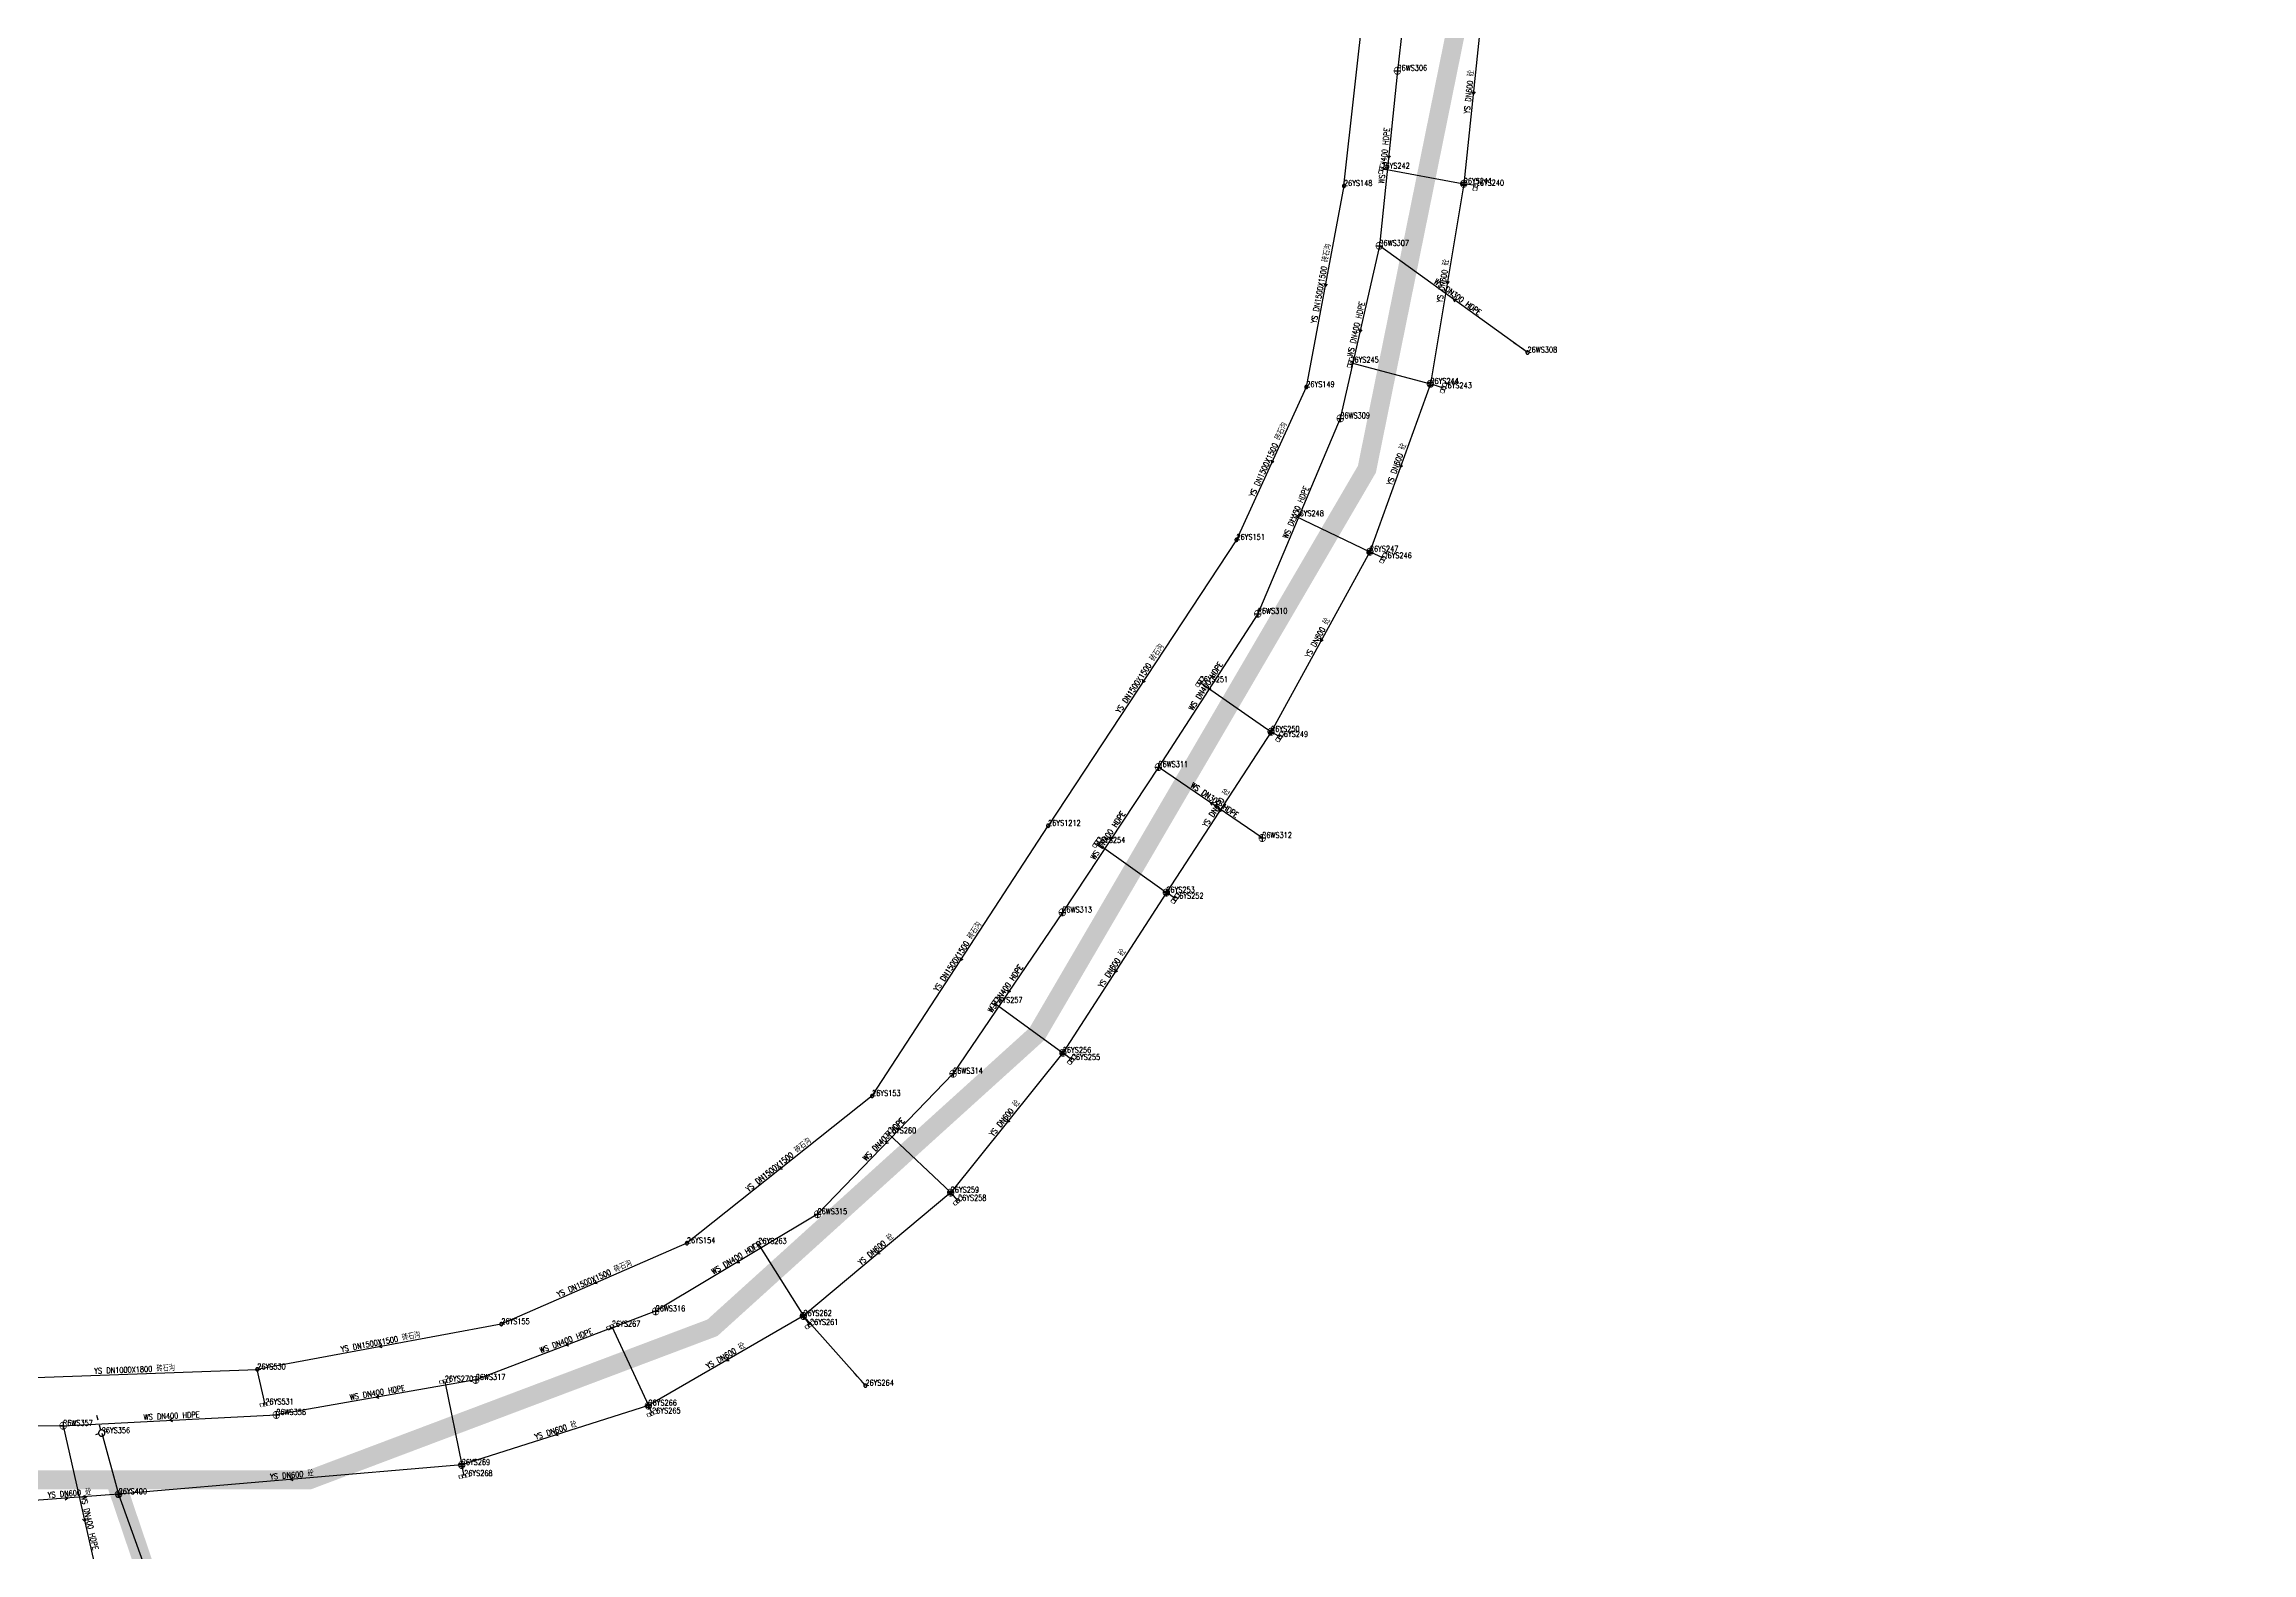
# Model space of a CAD drawing. Extents: x 78813 to 99477, y 2421021 to 2448125.
# Drawn here: x 87443.9 to 87793.1, y 2423762.2 to 2424000.8 of the extents above; entities that cross this region are included whole.
import ezdxf
from ezdxf.enums import TextEntityAlignment as Align

# ---------------------------------------------------------------- set-up
doc = ezdxf.new("R2010")
doc.units = 0
doc.set_wipeout_variables(frame=1)
doc.layers.get('0').update_dxf_attribs({"linetype": 'CONTINUOUS'})
for name, color, linetype in [('DX_WS', 16, 'CONTINUOUS'), ('DX_YS', 42, 'CONTINUOUS'), ('道路', 5, 'CONTINUOUS')]:
    doc.layers.add(name, color=color, linetype=linetype)
doc.layers.add('WSLINE', color=7, linetype='CONTINUOUS', true_color=0x7f0000)
doc.layers.add('YSLINE', color=7, linetype='CONTINUOUS', true_color=0xcc9900)
doc.styles.add('CcNameZT', font='txt.SHX', dxfattribs={"width": 0.8, "bigfont": 'HZTXT.SHX'})
doc.styles.add('PointNameZT', font='txt.SHX', dxfattribs={"width": 0.8, "bigfont": 'HZTXT.SHX'})

# ---------------------------------------------------------------- blocks, each defined once
blk = doc.blocks.new('PS污水井')
blk.add_lwpolyline([(1, 0), (1, 0.07), (0.99, 0.14), (0.98, 0.21), (0.96, 0.28), (0.94, 0.34), (0.91, 0.41), (0.88, 0.47), (0.85, 0.53), (0.81, 0.59), (0.77, 0.64), (0.72, 0.69), (0.67, 0.74), (0.62, 0.79), (0.56, 0.83), (0.5, 0.87), (0.44, 0.9), (0.37, 0.93), (0.31, 0.95), (0.24, 0.97), (0.17, 0.98), (0.1, 0.99), (0.03, 1), (-0.03, 1), (-0.1, 0.99), (-0.17, 0.98), (-0.24, 0.97), (-0.31, 0.95), (-0.37, 0.93), (-0.44, 0.9), (-0.5, 0.87), (-0.56, 0.83), (-0.62, 0.79), (-0.67, 0.74), (-0.72, 0.69), (-0.77, 0.64), (-0.81, 0.59), (-0.85, 0.53), (-0.88, 0.47), (-0.91, 0.41), (-0.94, 0.34), (-0.96, 0.28), (-0.98, 0.21), (-0.99, 0.14), (-1, 0.07), (-1, 0), (-1, -0.07), (-0.99, -0.14), (-0.98, -0.21), (-0.96, -0.28), (-0.94, -0.34), (-0.91, -0.41), (-0.88, -0.47), (-0.85, -0.53), (-0.81, -0.59), (-0.77, -0.64), (-0.72, -0.69), (-0.67, -0.74), (-0.62, -0.79), (-0.56, -0.83), (-0.5, -0.87), (-0.44, -0.9), (-0.37, -0.93), (-0.31, -0.95), (-0.24, -0.97), (-0.17, -0.98), (-0.1, -0.99), (-0.03, -1), (0.03, -1), (0.1, -0.99), (0.17, -0.98), (0.24, -0.97), (0.31, -0.95), (0.37, -0.93), (0.44, -0.9), (0.5, -0.87), (0.56, -0.83), (0.62, -0.79), (0.67, -0.74), (0.72, -0.69), (0.77, -0.64), (0.81, -0.59), (0.85, -0.53), (0.88, -0.47), (0.91, -0.41), (0.94, -0.34), (0.96, -0.28), (0.98, -0.21), (0.99, -0.14), (1, 0)], close=True)
blk.add_wipeout([(1, 0), (1, 0.07), (0.99, 0.14), (0.98, 0.21), (0.96, 0.28), (0.94, 0.34), (0.91, 0.41), (0.88, 0.47), (0.85, 0.53), (0.81, 0.59), (0.77, 0.64), (0.72, 0.69), (0.67, 0.74), (0.62, 0.79), (0.56, 0.83), (0.5, 0.87), (0.44, 0.9), (0.37, 0.93), (0.31, 0.95), (0.24, 0.97), (0.17, 0.98), (0.1, 0.99), (0.03, 1), (-0.03, 1), (-0.1, 0.99), (-0.17, 0.98), (-0.24, 0.97), (-0.31, 0.95), (-0.37, 0.93), (-0.44, 0.9), (-0.5, 0.87), (-0.56, 0.83), (-0.62, 0.79), (-0.67, 0.74), (-0.72, 0.69), (-0.77, 0.64), (-0.81, 0.59), (-0.85, 0.53), (-0.88, 0.47), (-0.91, 0.41), (-0.94, 0.34), (-0.96, 0.28), (-0.98, 0.21), (-0.99, 0.14), (-1, 0.07), (-1, 0), (-1, -0.07), (-0.99, -0.14), (-0.98, -0.21), (-0.96, -0.28), (-0.94, -0.34), (-0.91, -0.41), (-0.88, -0.47), (-0.85, -0.53), (-0.81, -0.59), (-0.77, -0.64), (-0.72, -0.69), (-0.67, -0.74), (-0.62, -0.79), (-0.56, -0.83), (-0.5, -0.87), (-0.44, -0.9), (-0.37, -0.93), (-0.31, -0.95), (-0.24, -0.97), (-0.17, -0.98), (-0.1, -0.99), (-0.03, -1), (0.03, -1), (0.1, -0.99), (0.17, -0.98), (0.24, -0.97), (0.31, -0.95), (0.37, -0.93), (0.44, -0.9), (0.5, -0.87), (0.56, -0.83), (0.62, -0.79), (0.67, -0.74), (0.72, -0.69), (0.77, -0.64), (0.81, -0.59), (0.85, -0.53), (0.88, -0.47), (0.91, -0.41), (0.94, -0.34), (0.96, -0.28), (0.98, -0.21), (0.99, -0.14)])
for p, q in [((-1, 0), (0, 0)), ((0, 1), (0, 0)), ((0, 0), (0, -1)), ((0, 0), (1, 0))]:
    blk.add_line(p, q)
blk = doc.blocks.new('GC546')
at = {"color": 0}
for p in [(0.866, 0.5), (0.866, -0.5)]:
    blk.add_line(p, (0, 0), dxfattribs=at)
blk = doc.blocks.new('PS非普查')
blk.add_lwpolyline([(3.7, 0), (5.3, 0)])
blk.add_wipeout([(0.5, 0), (0.5, 0.03), (0.5, 0.07), (0.49, 0.1), (0.48, 0.14), (0.47, 0.17), (0.46, 0.2), (0.44, 0.23), (0.42, 0.26), (0.4, 0.29), (0.38, 0.32), (0.36, 0.35), (0.33, 0.37), (0.31, 0.39), (0.28, 0.41), (0.25, 0.43), (0.22, 0.45), (0.19, 0.46), (0.15, 0.48), (0.12, 0.49), (0.09, 0.49), (0.05, 0.5), (0.02, 0.5), (-0.02, 0.5), (-0.05, 0.5), (-0.09, 0.49), (-0.12, 0.49), (-0.15, 0.48), (-0.19, 0.46), (-0.22, 0.45), (-0.25, 0.43), (-0.28, 0.41), (-0.31, 0.39), (-0.33, 0.37), (-0.36, 0.35), (-0.38, 0.32), (-0.4, 0.29), (-0.42, 0.26), (-0.44, 0.23), (-0.46, 0.2), (-0.47, 0.17), (-0.48, 0.14), (-0.49, 0.1), (-0.5, 0.07), (-0.5, 0.03), (-0.5, 0), (-0.5, -0.03), (-0.5, -0.07), (-0.49, -0.1), (-0.48, -0.14), (-0.47, -0.17), (-0.46, -0.2), (-0.44, -0.23), (-0.42, -0.26), (-0.4, -0.29), (-0.38, -0.32), (-0.36, -0.35), (-0.33, -0.37), (-0.31, -0.39), (-0.28, -0.41), (-0.25, -0.43), (-0.22, -0.45), (-0.19, -0.46), (-0.15, -0.48), (-0.12, -0.49), (-0.09, -0.49), (-0.05, -0.5), (-0.02, -0.5), (0.02, -0.5), (0.05, -0.5), (0.09, -0.49), (0.12, -0.49), (0.15, -0.48), (0.19, -0.46), (0.22, -0.45), (0.25, -0.43), (0.28, -0.41), (0.31, -0.39), (0.33, -0.37), (0.36, -0.35), (0.38, -0.32), (0.4, -0.29), (0.42, -0.26), (0.44, -0.23), (0.46, -0.2), (0.47, -0.17), (0.48, -0.14), (0.49, -0.1), (0.5, -0.07)])
blk.add_line((0.5, 0), (2.1, 0))
blk.add_lwpolyline([(0.5, 0), (0.5, 0.03), (0.5, 0.07), (0.49, 0.1), (0.48, 0.14), (0.47, 0.17), (0.46, 0.2), (0.44, 0.23), (0.42, 0.26), (0.4, 0.29), (0.38, 0.32), (0.36, 0.35), (0.33, 0.37), (0.31, 0.39), (0.28, 0.41), (0.25, 0.43), (0.22, 0.45), (0.19, 0.46), (0.15, 0.48), (0.12, 0.49), (0.09, 0.49), (0.05, 0.5), (0.02, 0.5), (-0.02, 0.5), (-0.05, 0.5), (-0.09, 0.49), (-0.12, 0.49), (-0.15, 0.48), (-0.19, 0.46), (-0.22, 0.45), (-0.25, 0.43), (-0.28, 0.41), (-0.31, 0.39), (-0.33, 0.37), (-0.36, 0.35), (-0.38, 0.32), (-0.4, 0.29), (-0.42, 0.26), (-0.44, 0.23), (-0.46, 0.2), (-0.47, 0.17), (-0.48, 0.14), (-0.49, 0.1), (-0.5, 0.07), (-0.5, 0.03), (-0.5, 0), (-0.5, -0.03), (-0.5, -0.07), (-0.49, -0.1), (-0.48, -0.14), (-0.47, -0.17), (-0.46, -0.2), (-0.44, -0.23), (-0.42, -0.26), (-0.4, -0.29), (-0.38, -0.32), (-0.36, -0.35), (-0.33, -0.37), (-0.31, -0.39), (-0.28, -0.41), (-0.25, -0.43), (-0.22, -0.45), (-0.19, -0.46), (-0.15, -0.48), (-0.12, -0.49), (-0.09, -0.49), (-0.05, -0.5), (-0.02, -0.5), (0.02, -0.5), (0.05, -0.5), (0.09, -0.49), (0.12, -0.49), (0.15, -0.48), (0.19, -0.46), (0.22, -0.45), (0.25, -0.43), (0.28, -0.41), (0.31, -0.39), (0.33, -0.37), (0.36, -0.35), (0.38, -0.32), (0.4, -0.29), (0.42, -0.26), (0.44, -0.23), (0.46, -0.2), (0.47, -0.17), (0.48, -0.14), (0.49, -0.1), (0.5, -0.07), (0.5, 0)], close=True)
blk = doc.blocks.new('PS雨水井')
blk.add_lwpolyline([(1, 0), (1, 0.07), (0.99, 0.14), (0.98, 0.21), (0.96, 0.28), (0.94, 0.34), (0.91, 0.41), (0.88, 0.47), (0.85, 0.53), (0.81, 0.59), (0.77, 0.64), (0.72, 0.69), (0.67, 0.74), (0.62, 0.79), (0.56, 0.83), (0.5, 0.87), (0.44, 0.9), (0.37, 0.93), (0.31, 0.95), (0.24, 0.97), (0.17, 0.98), (0.1, 0.99), (0.03, 1), (-0.03, 1), (-0.1, 0.99), (-0.17, 0.98), (-0.24, 0.97), (-0.31, 0.95), (-0.37, 0.93), (-0.44, 0.9), (-0.5, 0.87), (-0.56, 0.83), (-0.62, 0.79), (-0.67, 0.74), (-0.72, 0.69), (-0.77, 0.64), (-0.81, 0.59), (-0.85, 0.53), (-0.88, 0.47), (-0.91, 0.41), (-0.94, 0.34), (-0.96, 0.28), (-0.98, 0.21), (-0.99, 0.14), (-1, 0.07), (-1, 0), (-1, -0.07), (-0.99, -0.14), (-0.98, -0.21), (-0.96, -0.28), (-0.94, -0.34), (-0.91, -0.41), (-0.88, -0.47), (-0.85, -0.53), (-0.81, -0.59), (-0.77, -0.64), (-0.72, -0.69), (-0.67, -0.74), (-0.62, -0.79), (-0.56, -0.83), (-0.5, -0.87), (-0.44, -0.9), (-0.37, -0.93), (-0.31, -0.95), (-0.24, -0.97), (-0.17, -0.98), (-0.1, -0.99), (-0.03, -1), (0.03, -1), (0.1, -0.99), (0.17, -0.98), (0.24, -0.97), (0.31, -0.95), (0.37, -0.93), (0.44, -0.9), (0.5, -0.87), (0.56, -0.83), (0.62, -0.79), (0.67, -0.74), (0.72, -0.69), (0.77, -0.64), (0.81, -0.59), (0.85, -0.53), (0.88, -0.47), (0.91, -0.41), (0.94, -0.34), (0.96, -0.28), (0.98, -0.21), (0.99, -0.14), (1, 0)], close=True)
blk.add_wipeout([(1, 0), (1, 0.07), (0.99, 0.14), (0.98, 0.21), (0.96, 0.28), (0.94, 0.34), (0.91, 0.41), (0.88, 0.47), (0.85, 0.53), (0.81, 0.59), (0.77, 0.64), (0.72, 0.69), (0.67, 0.74), (0.62, 0.79), (0.56, 0.83), (0.5, 0.87), (0.44, 0.9), (0.37, 0.93), (0.31, 0.95), (0.24, 0.97), (0.17, 0.98), (0.1, 0.99), (0.03, 1), (-0.03, 1), (-0.1, 0.99), (-0.17, 0.98), (-0.24, 0.97), (-0.31, 0.95), (-0.37, 0.93), (-0.44, 0.9), (-0.5, 0.87), (-0.56, 0.83), (-0.62, 0.79), (-0.67, 0.74), (-0.72, 0.69), (-0.77, 0.64), (-0.81, 0.59), (-0.85, 0.53), (-0.88, 0.47), (-0.91, 0.41), (-0.94, 0.34), (-0.96, 0.28), (-0.98, 0.21), (-0.99, 0.14), (-1, 0.07), (-1, 0), (-1, -0.07), (-0.99, -0.14), (-0.98, -0.21), (-0.96, -0.28), (-0.94, -0.34), (-0.91, -0.41), (-0.88, -0.47), (-0.85, -0.53), (-0.81, -0.59), (-0.77, -0.64), (-0.72, -0.69), (-0.67, -0.74), (-0.62, -0.79), (-0.56, -0.83), (-0.5, -0.87), (-0.44, -0.9), (-0.37, -0.93), (-0.31, -0.95), (-0.24, -0.97), (-0.17, -0.98), (-0.1, -0.99), (-0.03, -1), (0.03, -1), (0.1, -0.99), (0.17, -0.98), (0.24, -0.97), (0.31, -0.95), (0.37, -0.93), (0.44, -0.9), (0.5, -0.87), (0.56, -0.83), (0.62, -0.79), (0.67, -0.74), (0.72, -0.69), (0.77, -0.64), (0.81, -0.59), (0.85, -0.53), (0.88, -0.47), (0.91, -0.41), (0.94, -0.34), (0.96, -0.28), (0.98, -0.21), (0.99, -0.14)])
for p, q in [((-1, 0), (0, 0)), ((-0.88, 0.48), (0, 0.47)), ((0, 1), (0, 0)), ((0, 0.47), (0.88, 0.47)), ((0, 0), (0, -1)), ((0, 0), (1, 0)), ((-0.88, -0.48), (0, -0.48)), ((0, -0.48), (0.88, -0.48))]:
    blk.add_line(p, q)
blk = doc.blocks.new('PS管线点')
blk.add_wipeout([(0.5, 0), (0.5, 0.03), (0.5, 0.07), (0.49, 0.1), (0.48, 0.14), (0.47, 0.17), (0.46, 0.2), (0.44, 0.23), (0.42, 0.26), (0.4, 0.29), (0.38, 0.32), (0.36, 0.35), (0.33, 0.37), (0.31, 0.39), (0.28, 0.41), (0.25, 0.43), (0.22, 0.45), (0.19, 0.46), (0.15, 0.48), (0.12, 0.49), (0.09, 0.49), (0.05, 0.5), (0.02, 0.5), (-0.02, 0.5), (-0.05, 0.5), (-0.09, 0.49), (-0.12, 0.49), (-0.15, 0.48), (-0.19, 0.46), (-0.22, 0.45), (-0.25, 0.43), (-0.28, 0.41), (-0.31, 0.39), (-0.33, 0.37), (-0.36, 0.35), (-0.38, 0.32), (-0.4, 0.29), (-0.42, 0.26), (-0.44, 0.23), (-0.46, 0.2), (-0.47, 0.17), (-0.48, 0.14), (-0.49, 0.1), (-0.5, 0.07), (-0.5, 0.03), (-0.5, 0), (-0.5, -0.03), (-0.5, -0.07), (-0.49, -0.1), (-0.48, -0.14), (-0.47, -0.17), (-0.46, -0.2), (-0.44, -0.23), (-0.42, -0.26), (-0.4, -0.29), (-0.38, -0.32), (-0.36, -0.35), (-0.33, -0.37), (-0.31, -0.39), (-0.28, -0.41), (-0.25, -0.43), (-0.22, -0.45), (-0.19, -0.46), (-0.15, -0.48), (-0.12, -0.49), (-0.09, -0.49), (-0.05, -0.5), (-0.02, -0.5), (0.02, -0.5), (0.05, -0.5), (0.09, -0.49), (0.12, -0.49), (0.15, -0.48), (0.19, -0.46), (0.22, -0.45), (0.25, -0.43), (0.28, -0.41), (0.31, -0.39), (0.33, -0.37), (0.36, -0.35), (0.38, -0.32), (0.4, -0.29), (0.42, -0.26), (0.44, -0.23), (0.46, -0.2), (0.47, -0.17), (0.48, -0.14), (0.49, -0.1), (0.5, -0.07)])
blk.add_lwpolyline([(0.5, 0), (0.5, 0.03), (0.5, 0.07), (0.49, 0.1), (0.48, 0.14), (0.47, 0.17), (0.46, 0.2), (0.44, 0.23), (0.42, 0.26), (0.4, 0.29), (0.38, 0.32), (0.36, 0.35), (0.33, 0.37), (0.31, 0.39), (0.28, 0.41), (0.25, 0.43), (0.22, 0.45), (0.19, 0.46), (0.15, 0.48), (0.12, 0.49), (0.09, 0.49), (0.05, 0.5), (0.02, 0.5), (-0.02, 0.5), (-0.05, 0.5), (-0.09, 0.49), (-0.12, 0.49), (-0.15, 0.48), (-0.19, 0.46), (-0.22, 0.45), (-0.25, 0.43), (-0.28, 0.41), (-0.31, 0.39), (-0.33, 0.37), (-0.36, 0.35), (-0.38, 0.32), (-0.4, 0.29), (-0.42, 0.26), (-0.44, 0.23), (-0.46, 0.2), (-0.47, 0.17), (-0.48, 0.14), (-0.49, 0.1), (-0.5, 0.07), (-0.5, 0.03), (-0.5, 0), (-0.5, -0.03), (-0.5, -0.07), (-0.49, -0.1), (-0.48, -0.14), (-0.47, -0.17), (-0.46, -0.2), (-0.44, -0.23), (-0.42, -0.26), (-0.4, -0.29), (-0.38, -0.32), (-0.36, -0.35), (-0.33, -0.37), (-0.31, -0.39), (-0.28, -0.41), (-0.25, -0.43), (-0.22, -0.45), (-0.19, -0.46), (-0.15, -0.48), (-0.12, -0.49), (-0.09, -0.49), (-0.05, -0.5), (-0.02, -0.5), (0.02, -0.5), (0.05, -0.5), (0.09, -0.49), (0.12, -0.49), (0.15, -0.48), (0.19, -0.46), (0.22, -0.45), (0.25, -0.43), (0.28, -0.41), (0.31, -0.39), (0.33, -0.37), (0.36, -0.35), (0.38, -0.32), (0.4, -0.29), (0.42, -0.26), (0.44, -0.23), (0.46, -0.2), (0.47, -0.17), (0.48, -0.14), (0.49, -0.1), (0.5, -0.07), (0.5, 0)], close=True)
blk = doc.blocks.new('PS雨篦')
blk.add_lwpolyline([(-1.5, 0.5), (0, 0.5), (1.5, 0.5), (1.5, -0.5), (0, -0.5), (-1.5, -0.5)], close=True)
blk.add_wipeout([(-1.5, 0.5), (0, 0.5), (1.5, 0.5), (1.5, -0.5), (0, -0.5), (-1.5, -0.5)])
for p, q in [((-0.51, -0.5), (-0.51, 0.5)), ((0.49, -0.5), (0.49, 0.5))]:
    blk.add_line(p, q)
blk = doc.blocks.new('PS预留口')
blk.add_lwpolyline([(4.2, 0), (5.8, 0)])
blk.add_wipeout([(1, 0), (1, 0.07), (0.99, 0.14), (0.98, 0.21), (0.96, 0.28), (0.94, 0.34), (0.91, 0.41), (0.88, 0.47), (0.85, 0.53), (0.81, 0.59), (0.77, 0.64), (0.72, 0.69), (0.67, 0.74), (0.62, 0.79), (0.56, 0.83), (0.5, 0.87), (0.44, 0.9), (0.37, 0.93), (0.31, 0.95), (0.24, 0.97), (0.17, 0.98), (0.1, 0.99), (0.03, 1), (-0.03, 1), (-0.1, 0.99), (-0.17, 0.98), (-0.24, 0.97), (-0.31, 0.95), (-0.37, 0.93), (-0.44, 0.9), (-0.5, 0.87), (-0.56, 0.83), (-0.62, 0.79), (-0.67, 0.74), (-0.72, 0.69), (-0.77, 0.64), (-0.81, 0.59), (-0.85, 0.53), (-0.88, 0.47), (-0.91, 0.41), (-0.94, 0.34), (-0.96, 0.28), (-0.98, 0.21), (-0.99, 0.14), (-1, 0.07), (-1, 0), (-1, -0.07), (-0.99, -0.14), (-0.98, -0.21), (-0.96, -0.28), (-0.94, -0.34), (-0.91, -0.41), (-0.88, -0.47), (-0.85, -0.53), (-0.81, -0.59), (-0.77, -0.64), (-0.72, -0.69), (-0.67, -0.74), (-0.62, -0.79), (-0.56, -0.83), (-0.5, -0.87), (-0.44, -0.9), (-0.37, -0.93), (-0.31, -0.95), (-0.24, -0.97), (-0.17, -0.98), (-0.1, -0.99), (-0.03, -1), (0.03, -1), (0.1, -0.99), (0.17, -0.98), (0.24, -0.97), (0.31, -0.95), (0.37, -0.93), (0.44, -0.9), (0.5, -0.87), (0.56, -0.83), (0.62, -0.79), (0.67, -0.74), (0.72, -0.69), (0.77, -0.64), (0.81, -0.59), (0.85, -0.53), (0.88, -0.47), (0.91, -0.41), (0.94, -0.34), (0.96, -0.28), (0.98, -0.21), (0.99, -0.14)])
blk.add_line((1, 0), (2.6, 0))
blk.add_lwpolyline([(1, 0), (1, 0.07), (0.99, 0.14), (0.98, 0.21), (0.96, 0.28), (0.94, 0.34), (0.91, 0.41), (0.88, 0.47), (0.85, 0.53), (0.81, 0.59), (0.77, 0.64), (0.72, 0.69), (0.67, 0.74), (0.62, 0.79), (0.56, 0.83), (0.5, 0.87), (0.44, 0.9), (0.37, 0.93), (0.31, 0.95), (0.24, 0.97), (0.17, 0.98), (0.1, 0.99), (0.03, 1), (-0.03, 1), (-0.1, 0.99), (-0.17, 0.98), (-0.24, 0.97), (-0.31, 0.95), (-0.37, 0.93), (-0.44, 0.9), (-0.5, 0.87), (-0.56, 0.83), (-0.62, 0.79), (-0.67, 0.74), (-0.72, 0.69), (-0.77, 0.64), (-0.81, 0.59), (-0.85, 0.53), (-0.88, 0.47), (-0.91, 0.41), (-0.94, 0.34), (-0.96, 0.28), (-0.98, 0.21), (-0.99, 0.14), (-1, 0.07), (-1, 0), (-1, -0.07), (-0.99, -0.14), (-0.98, -0.21), (-0.96, -0.28), (-0.94, -0.34), (-0.91, -0.41), (-0.88, -0.47), (-0.85, -0.53), (-0.81, -0.59), (-0.77, -0.64), (-0.72, -0.69), (-0.67, -0.74), (-0.62, -0.79), (-0.56, -0.83), (-0.5, -0.87), (-0.44, -0.9), (-0.37, -0.93), (-0.31, -0.95), (-0.24, -0.97), (-0.17, -0.98), (-0.1, -0.99), (-0.03, -1), (0.03, -1), (0.1, -0.99), (0.17, -0.98), (0.24, -0.97), (0.31, -0.95), (0.37, -0.93), (0.44, -0.9), (0.5, -0.87), (0.56, -0.83), (0.62, -0.79), (0.67, -0.74), (0.72, -0.69), (0.77, -0.64), (0.81, -0.59), (0.85, -0.53), (0.88, -0.47), (0.91, -0.41), (0.94, -0.34), (0.96, -0.28), (0.98, -0.21), (0.99, -0.14), (1, 0)], close=True)
for points in [[(0, 1), (0, 2)], [(0, -2), (0, -1)]]:
    blk.add_lwpolyline(points)
blk = doc.blocks.new('测量点')
h = blk.add_hatch(color=256)
edge = h.paths.add_edge_path()
edge.add_arc((0, 0), 0.5, 0, 360)
blk.add_circle((0, 0), 0.5)

msp = doc.modelspace()

# ---------------------------------------------------------------- block references
at = {"layer": 'DX_WS', "yscale": 0.5, "zscale": 0.5}
for p, xscale, rotation in [((87656.52, 2423982.76, 5.05), 0.4999999997869364, 84.10042271034132), ((87666.8, 2423960.48, 5.18), 0.5000000000751803, 324.2263371770653), ((87652, 2423955.27, 4.98), 0.5000000001668291, 77.2474807233095), ((87642.39, 2423926.18, 4.94), 0.4999999998117148, 67.10710547894355), ((87628.01, 2423898.61, 4.89), 0.4999999999713241, 57.06517752954228), ((87628.37, 2423880.87, 4.88), 0.4999999998884081, 325.6400613347129), ((87612.56, 2423874.99, 4.89), 0.5000000001244188, 56.52727318040093), ((87596.32, 2423850.74, 4.81), 0.4999999998155222, 55.90336302087241), ((87576.97, 2423826.87, 4.67), 0.500000000152939, 46.03743067807772), ((87553.44, 2423808.07, 4.46), 0.5000000000814957, 30.95717468457328), ((87526.41, 2423794.97, 4.24), 0.500000000060522, 20.86149122647392), ((87496.43, 2423786.78, 3.85), 0.5000000000113892, 9.957061120827591), ((87463.81, 2423783.15, 3.72), 0.5000000000091568, 2.910378163175713), ((87450.37, 2423767.17, 3.56), 0.4999999997958543, 102.7375477209143)]:
    msp.add_blockref('GC546', p, dxfattribs=dict(at, xscale=xscale, rotation=rotation))
at = {"layer": 'DX_YS', "yscale": 0.5, "zscale": 0.5}
for p, xscale, rotation in [((87669.93, 2423992.85, 6.02), 0.500000000182158, 83.97482652737105), ((87646.51, 2423962.48, 6.18), 0.5000000002061904, 79.39111179019754), ((87665.8, 2423962.91, 5.86), 0.499999999874696, 80.53327401303666), ((87638.01, 2423934.5, 6.09), 0.5000000001566035, 65.46321005009352), ((87658.38, 2423933.82, 5.73), 0.5000000002202889, 70.17789084429106), ((87645.79, 2423906.3, 5.56), 0.5000000001656264, 61.27791454596177), ((87617.61, 2423899.8, 5.84), 0.5000000000795966, 56.63124182925819), ((87629.69, 2423879.34, 5.38), 0.5000000000437229, 56.91450019982398), ((87588.79, 2423855.82, 5.36), 0.5000000000844094, 56.92433085669148), ((87613.23, 2423853.95, 5.24), 0.4999999999875259, 57.14288183835647), ((87596.17, 2423830.23, 5.06), 0.4999999999388851, 51.25401327544544), ((87560.23, 2423822.81, 5.12), 0.5000000000371966, 38.47973722395241), ((87575.66, 2423809.41, 4.83), 0.4999999999958482, 39.96418979169484), ((87530.91, 2423804.77, 4.88), 0.5000000000597888, 23.55937413746761), ((87496.95, 2423794.79, 4.68), 0.499999999991343, 10.52039478077684), ((87551.76, 2423792.57, 4.7), 0.5000000000285469, 30.04664137407359), ((87524.74, 2423780.78, 4.62), 0.500000000002698, 17.64684098533392), ((87482.85, 2423773.78, 4.45), 0.5000000000029023, 4.859495582426531), ((87447.68, 2423770.87, 4.33), 0.4999999999922112, 184.3300047520325)]:
    msp.add_blockref('GC546', p, dxfattribs=dict(at, xscale=xscale, rotation=rotation))

# ---------------------------------------------------------------- texts
at = {"layer": 'DX_WS', "style": 'PointNameZT', "width": 0.8}
for s, p in [('26WS306', (87657.95, 2423996.61, 5.09)), ('26WS307', (87655.09, 2423968.92, 5.01)), ('26WS308', (87678.52, 2423952.04, 5.24)), ('26WS309', (87648.92, 2423941.63, 4.95)), ('26WS310', (87635.87, 2423910.73, 4.93)), ('26WS311', (87620.16, 2423886.48, 4.85)), ('26WS312', (87636.57, 2423875.26, 4.95)), ('26WS313', (87604.96, 2423863.49, 4.92)), ('26WS314', (87587.69, 2423837.98, 4.71)), ('26WS315', (87566.25, 2423815.75, 4.64)), ('26WS316', (87540.64, 2423800.39, 4.29)), ('26WS317', (87512.19, 2423789.55, 4.17)), ('26WS357', (87446.95, 2423782.3, 3.9)), ('26WS356', (87480.66, 2423784.01, 3.54))]:
    msp.add_text(s, height=0.9, dxfattribs=at).set_placement(p)
at = {"layer": 'DX_WS', "style": 'CcNameZT', "width": 0.8}
for s, rotation, p in [(' WS DN400 HDPE', 84.1004, (87656.27, 2423982.79, 5.09)), (' WS DN300 HDPE', 324.2263, (87666.95, 2423960.68, 5.24)), (' WS DN400 HDPE', 77.2475, (87651.76, 2423955.33, 5.01)), (' WS DN400 HDPE', 67.1071, (87642.16, 2423926.28, 4.95)), (' WS DN400 HDPE', 57.0652, (87627.81, 2423898.74, 4.93)), (' WS DN300 HDPE', 325.6401, (87628.51, 2423881.08, 4.95)), (' WS DN400 HDPE', 56.5273, (87612.35, 2423875.12, 4.85)), (' WS DN400 HDPE', 55.9034, (87596.12, 2423850.88, 4.92)), (' WS DN400 HDPE', 46.0374, (87576.79, 2423827.04, 4.71)), (' WS DN400 HDPE', 30.9572, (87553.32, 2423808.28, 4.64)), (' WS DN400 HDPE', 20.8615, (87526.33, 2423795.2, 4.29)), (' WS DN400 HDPE', 9.9571, (87496.38, 2423787.03, 4.17)), (' WS DN400 HDPE', 2.9104, (87463.79, 2423783.4, 3.54)), (' WS DN400 HDPE', 282.7375, (87450.61, 2423767.22, 3.67))]:
    msp.add_text(s, height=0.9, rotation=rotation, dxfattribs=at).set_placement(p, align=Align.CENTER)
at = {"layer": 'DX_YS', "style": 'CcNameZT', "width": 0.8}
for s, rotation, p in [(' YS DN600 砼', 83.9748, (87669.68, 2423992.87, 6.12)), (' YS DN1500X1500 砖石沟', 79.3911, (87646.26, 2423962.53, 6.27)), (' YS DN600 砼', 80.5333, (87665.55, 2423962.95, 5.92)), (' YS DN1500X1500 砖石沟', 65.4632, (87637.79, 2423934.6, 6.09)), (' YS DN600 砼', 70.1779, (87658.14, 2423933.9, 5.81)), (' YS DN600 砼', 61.2779, (87645.57, 2423906.42, 5.67)), (' YS DN1500X1500 砖石沟', 56.6312, (87617.4, 2423899.94, 6.09)), (' YS DN600 砼', 56.9145, (87629.49, 2423879.47, 5.45)), (' YS DN1500X1500 砖石沟', 56.9243, (87588.59, 2423855.96, 5.59)), (' YS DN600 砼', 57.1429, (87613.02, 2423854.09, 5.32)), (' YS DN600 砼', 51.254, (87595.98, 2423830.38, 5.15)), (' YS DN1500X1500 砖石沟', 38.4797, (87560.08, 2423823, 5.12)), (' YS DN600 砼', 39.9642, (87575.5, 2423809.61, 4.97)), (' YS DN1500X1500 砖石沟', 23.5594, (87530.82, 2423805, 5.12)), (' YS DN1500X1500 砖石沟', 10.5204, (87496.9, 2423795.04, 4.64)), (' YS DN600 砼', 30.0466, (87551.64, 2423792.79, 4.75)), (' YS DN1000X1800 砖石沟', 2.1161, (87457.93, 2423790.73, 4.72)), (' YS DN600 砼', 17.6468, (87524.67, 2423781.02, 4.65)), (' YS DN600 砼', 4.8595, (87482.83, 2423774.03, 4.6)), (' YS DN600 砼', 4.33, (87447.66, 2423771.11, 4.36))]:
    msp.add_text(s, height=0.9, rotation=rotation, dxfattribs=at).set_placement(p, align=Align.CENTER)
at = {"layer": 'DX_YS', "style": 'PointNameZT', "width": 0.8}
for s, p in [('26YS242', (87655.41, 2423981.12, 6.63)), ('26YS148', (87649.49, 2423978.39, 6.27)), ('26YS241', (87668.44, 2423978.73, 5.92)), ('26YS240', (87670.31, 2423978.44, 6.75)), ('26YS245', (87650.5, 2423950.45, 6.77)), ('26YS149', (87643.53, 2423946.58, 6.09)), ('26YS244', (87663.16, 2423947.09, 5.81)), ('26YS243', (87665.22, 2423946.39, 6.37)), ('26YS248', (87641.82, 2423926.15, 6.58)), ('26YS151', (87632.5, 2423922.42, 6.09)), ('26YS247', (87653.59, 2423920.54, 5.67)), ('26YS246', (87655.73, 2423919.5, 6.55)), ('26YS251', (87626.68, 2423899.92, 6.23)), ('26YS250', (87637.98, 2423892.06, 5.45)), ('26YS249', (87639.33, 2423891.24, 6.38)), ('26YS1212', (87602.71, 2423877.19, 5.59)), ('26YS254', (87610.41, 2423874.49, 6.26)), ('26YS253', (87621.41, 2423866.62, 5.32)), ('26YS252', (87622.79, 2423865.66, 5.87)), ('26YS257', (87594.17, 2423849.19, 5.95)), ('26YS256', (87605.04, 2423841.28, 5.15)), ('26YS255', (87606.45, 2423840.16, 5.97)), ('26YS153', (87574.88, 2423834.45, 5.12)), ('26YS260', (87577.35, 2423828.55, 5.68)), ('26YS259', (87587.3, 2423819.17, 4.97)), ('26YS258', (87588.46, 2423817.89, 5.82)), ('26YS154', (87545.59, 2423811.17, 5.12)), ('26YS263', (87556.88, 2423811.07, 5.28)), ('26YS262', (87564.01, 2423799.66, 4.75)), ('26YS155', (87516.24, 2423798.37, 4.64)), ('26YS267', (87533.73, 2423797.97, 5.5)), ('26YS261', (87565.05, 2423798.25, 5.46)), ('26YS530', (87477.65, 2423791.21, 5.89)), ('26YS270', (87507.3, 2423789.3, 5.38)), ('26YS264', (87573.82, 2423788.64, 5.07)), ('26YS531', (87478.92, 2423785.67, 5.83)), ('26YS266', (87539.51, 2423785.48, 4.65)), ('26YS265', (87540.09, 2423784.24, 5.54)), ('26YS356', (87453.05, 2423781.13, 4.3)), ('26YS269', (87509.98, 2423776.09, 4.6)), ('26YS268', (87510.37, 2423774.35, 5.52)), ('26YS400', (87455.72, 2423771.47, 4.3))]:
    msp.add_text(s, height=0.9, dxfattribs=at).set_placement(p)

# ---------------------------------------------------------------- next in the draw order: block references
at = {"layer": 'DX_WS', "xscale": 0.5, "yscale": 0.5, "zscale": 0.5}
for p in [(87657.95, 2423996.61, 5.09), (87655.09, 2423968.92, 5.01), (87648.92, 2423941.63, 4.95), (87635.87, 2423910.73, 4.93), (87620.16, 2423886.48, 4.85), (87636.57, 2423875.26, 4.95), (87604.96, 2423863.49, 4.92), (87587.69, 2423837.98, 4.71), (87566.25, 2423815.75, 4.64), (87540.64, 2423800.39, 4.29), (87512.19, 2423789.55, 4.17), (87446.95, 2423782.3, 3.9), (87480.66, 2423784.01, 3.54)]:
    msp.add_blockref('PS污水井', p, dxfattribs=at)
at = {"layer": 'DX_WS', "xscale": 0.5000000000751803, "yscale": 0.5, "zscale": 0.5, "rotation": 144.2263371770653}
msp.add_blockref('PS非普查', (87678.52, 2423952.04, 5.24), dxfattribs=at)
at = {"layer": 'DX_YS'}
for name, p, xscale, yscale, zscale, rotation in [('PS雨篦', (87655.41, 2423981.12, 6.63), 0.4999999998847547, 0.5, 0.5, 259.6169599774947), ('PS雨篦', (87650.5, 2423950.45, 6.77), 0.499999999854308, 0.5, 0.5, 255.1299978921394), ('PS雨篦', (87641.82, 2423926.15, 6.58), 0.5000000000555355, 0.5, 0.5, 244.5478064673201), ('PS雨篦', (87626.68, 2423899.92, 6.23), 0.4999999999513705, 0.5, 0.5, 235.1743227944712), ('PS雨篦', (87610.41, 2423874.49, 6.26), 0.4999999998164787, 0.5, 0.5, 234.4012497978703), ('PS雨篦', (87594.17, 2423849.19, 5.95), 0.5000000000035373, 0.5, 0.5, 233.9591584468234), ('PS雨篦', (87577.35, 2423828.55, 5.68), 0.5000000000448104, 0.5, 0.5, 226.6983630362115), ('PS雨篦', (87556.88, 2423811.07, 5.28), 0.4999999998770217, 0.5, 0.5, 212.0193699802964), ('PS雨篦', (87533.73, 2423797.97, 5.5), 0.4999999998986821, 0.5, 0.5, 204.8257371961579), ('PS雨篦', (87507.3, 2423789.3, 5.38), 0.49999999996358, 0.5, 0.5, 191.4616228899802), ('PS非普查', (87573.82, 2423788.64, 5.07), 0.4999999999639583, 0.5, 0.5, 131.6816225021005), ('PS预留口', (87453.05, 2423781.13, 4.3), 0.5000000000031511, 0.5, 0.5, 105.420640497001), ('PS雨篦', (87510.37, 2423774.35, 5.52), 0.500000000000051, 0.500000000000051, 0.500000000000051, 12.67881458619078)]:
    msp.add_blockref(name, p, dxfattribs=dict(at, xscale=xscale, yscale=yscale, zscale=zscale, rotation=rotation))
at = {"layer": 'DX_YS', "xscale": 0.5, "yscale": 0.5, "zscale": 0.5}
for name, p in [('PS管线点', (87649.49, 2423978.39, 6.27)), ('PS雨水井', (87668.44, 2423978.73, 5.92)), ('PS管线点', (87643.53, 2423946.58, 6.09)), ('PS雨水井', (87663.16, 2423947.09, 5.81)), ('PS管线点', (87632.5, 2423922.42, 6.09)), ('PS雨水井', (87653.59, 2423920.54, 5.67)), ('PS雨水井', (87637.98, 2423892.06, 5.45)), ('PS管线点', (87602.71, 2423877.19, 5.59)), ('PS雨水井', (87621.41, 2423866.62, 5.32)), ('PS雨水井', (87605.04, 2423841.28, 5.15)), ('PS管线点', (87574.88, 2423834.45, 5.12)), ('PS雨水井', (87587.3, 2423819.17, 4.97)), ('PS管线点', (87545.59, 2423811.17, 5.12)), ('PS雨水井', (87564.01, 2423799.66, 4.75)), ('PS管线点', (87516.24, 2423798.37, 4.64)), ('PS管线点', (87477.65, 2423791.21, 5.89)), ('PS雨水井', (87539.51, 2423785.48, 4.65)), ('PS雨水井', (87455.72, 2423771.47, 4.3))]:
    msp.add_blockref(name, p, dxfattribs=at)

# ---------------------------------------------------------------- next in the draw order: linework, layer by layer
at = {"layer": 'WSLINE'}
for p, q in [((87661.46, 2424026.83, 5.18), (87657.95, 2423996.61, 5.09)), ((87657.95, 2423996.61, 5.09), (87655.09, 2423968.92, 5.01)), ((87655.09, 2423968.92, 5.01), (87648.92, 2423941.63, 4.95)), ((87678.52, 2423952.04, 5.24), (87655.09, 2423968.92, 5.12)), ((87648.92, 2423941.63, 4.95), (87635.87, 2423910.73, 4.93)), ((87635.87, 2423910.73, 4.93), (87620.16, 2423886.48, 4.85)), ((87620.16, 2423886.48, 4.85), (87604.96, 2423863.49, 4.92)), ((87636.57, 2423875.26, 4.95), (87620.16, 2423886.48, 4.81)), ((87540.64, 2423800.39, 4.29), (87512.19, 2423789.55, 4.2)), ((87446.95, 2423782.3, 3.67), (87424.96, 2423782, 3.79))]:
    msp.add_line(p, q, dxfattribs=at)
at = {"layer": 'YSLINE'}
for p, q in [((87649.49, 2423978.39, 6.27), (87657.21, 2424048.56, 6.53)), ((87649.49, 2423978.39, 6.27), (87643.53, 2423946.58, 6.09)), ((87643.53, 2423946.58, 6.09), (87632.5, 2423922.42, 6.09)), ((87632.5, 2423922.42, 6.09), (87602.71, 2423877.19, 5.59)), ((87574.88, 2423834.45, 5.12), (87602.71, 2423877.19, 5.59)), ((87574.88, 2423834.45, 5.12), (87545.59, 2423811.17, 5.12)), ((87545.59, 2423811.17, 5.12), (87516.24, 2423798.37, 4.64))]:
    msp.add_line(p, q, dxfattribs=at)

# ---------------------------------------------------------------- next in the draw order: block references
at = {"layer": 'DX_YS', "yscale": 0.5, "zscale": 0.5}
for p, xscale, rotation in [((87670.31, 2423978.44, 6.75), 0.5000000002112903, 81.06983684100462), ((87665.22, 2423946.39, 6.37), 0.5000000001416093, 71.15657662401829), ((87655.73, 2423919.5, 6.55), 0.4999999997987663, 64.03838025751233), ((87639.33, 2423891.24, 6.38), 0.500000000028185, 58.84867611197953), ((87622.79, 2423865.66, 5.87), 0.5000000000074846, 55.24465733055065), ((87606.45, 2423840.16, 5.97), 0.4999999999290063, 51.31533457038477), ((87588.46, 2423817.89, 5.82), 0.4999999998674459, 41.97983280505783), ((87565.05, 2423798.25, 5.46), 0.5000000000294079, 36.39266178138862), ((87478.92, 2423785.67, 5.83), 0.4999999999887278, 12.89327000698123), ((87540.09, 2423784.24, 5.54), 0.499999999946498, 25.12547981208476)]:
    msp.add_blockref('PS雨篦', p, dxfattribs=dict(at, xscale=xscale, rotation=rotation))
at = {"layer": 'DX_YS', "xscale": 0.5, "yscale": 0.5, "zscale": 0.5}
for name, p in [('测量点', (87477.65, 2423791.21, 4.72)), ('PS雨水井', (87509.98, 2423776.09, 4.6)), ('测量点', (87455.72, 2423771.47, 4.3))]:
    msp.add_blockref(name, p, dxfattribs=at)

# ---------------------------------------------------------------- next in the draw order: linework, layer by layer
at = {"layer": 'WSLINE'}
for p, q in [((87604.96, 2423863.49, 4.92), (87587.69, 2423837.98, 4.71)), ((87587.69, 2423837.98, 4.71), (87566.25, 2423815.75, 4.64)), ((87566.25, 2423815.75, 4.64), (87540.64, 2423800.39, 4.29)), ((87512.19, 2423789.55, 4.17), (87480.66, 2423784.01, 3.54)), ((87446.95, 2423782.3, 3.9), (87480.66, 2423784.01, 3.54))]:
    msp.add_line(p, q, dxfattribs=at)
at = {"layer": 'YSLINE'}
for p, q in [((87671.42, 2424006.96, 6.12), (87668.44, 2423978.73, 5.92)), ((87655.41, 2423981.12, 6.63), (87668.44, 2423978.73, 6.28)), ((87668.44, 2423978.73, 5.92), (87663.16, 2423947.09, 5.81)), ((87670.31, 2423978.44, 6.75), (87668.44, 2423978.73, 6.72)), ((87650.5, 2423950.45, 6.77), (87663.16, 2423947.09, 6.34)), ((87663.16, 2423947.09, 5.81), (87653.59, 2423920.54, 5.65)), ((87665.22, 2423946.39, 6.37), (87663.16, 2423947.09, 6.39)), ((87641.82, 2423926.15, 6.58), (87653.59, 2423920.54, 6.02)), ((87653.59, 2423920.54, 5.67), (87637.98, 2423892.06, 5.45)), ((87655.73, 2423919.5, 6.55), (87653.59, 2423920.54, 6.47)), ((87626.68, 2423899.92, 6.23), (87637.98, 2423892.06, 5.84)), ((87637.98, 2423892.06, 5.45), (87621.41, 2423866.62, 5.32)), ((87639.33, 2423891.24, 6.38), (87637.98, 2423892.06, 6.19)), ((87610.41, 2423874.49, 6.26), (87621.41, 2423866.62, 6.7)), ((87621.41, 2423866.62, 5.32), (87605.04, 2423841.28, 5.15)), ((87622.79, 2423865.66, 5.87), (87621.41, 2423866.62, 5.83)), ((87594.17, 2423849.19, 5.95), (87605.04, 2423841.28, 5.5)), ((87605.04, 2423841.28, 5.15), (87587.3, 2423819.17, 4.97)), ((87606.45, 2423840.16, 5.97), (87605.04, 2423841.28, 5.9)), ((87577.35, 2423828.55, 5.68), (87587.3, 2423819.17, 5.34)), ((87587.3, 2423819.17, 4.97), (87564.01, 2423799.66, 4.68)), ((87588.46, 2423817.89, 5.82), (87587.3, 2423819.17, 5.72)), ((87556.88, 2423811.07, 5.28), (87564.01, 2423799.66, 5.07)), ((87564.01, 2423799.66, 4.75), (87539.51, 2423785.48, 4.65)), ((87565.05, 2423798.25, 5.46), (87564.01, 2423799.66, 5.42)), ((87573.82, 2423788.64, 5.07), (87564.01, 2423799.66, 4.87)), ((87533.73, 2423797.97, 5.5), (87539.51, 2423785.48, 5.05)), ((87507.3, 2423789.3, 5.38), (87509.98, 2423776.09, 5.02)), ((87539.51, 2423785.48, 4.65), (87509.98, 2423776.09, 4.6)), ((87540.09, 2423784.24, 5.54), (87539.51, 2423785.48, 5.42)), ((87510.37, 2423774.35, 5.52), (87509.98, 2423776.09, 5.47))]:
    msp.add_line(p, q, dxfattribs=at)

# ---------------------------------------------------------------- next in the draw order: block references
at = {"layer": 'DX_YS', "xscale": 0.5, "yscale": 0.5, "zscale": 0.5}
for name, p in [('PS管线点', (87477.65, 2423791.21, 4.72)), ('PS雨水井', (87455.72, 2423771.47, 4.3))]:
    msp.add_blockref(name, p, dxfattribs=at)

# ---------------------------------------------------------------- next in the draw order: linework, layer by layer
at = {"layer": 'WSLINE'}
msp.add_line((87446.95, 2423782.3, 3.67), (87453.79, 2423752.04, 3.46), dxfattribs=at)
at = {"layer": 'YSLINE'}
for p, q in [((87516.24, 2423798.37, 4.64), (87477.65, 2423791.21, 4.72)), ((87438.22, 2423789.75, 4.81), (87477.65, 2423791.21, 4.72)), ((87478.92, 2423785.67, 5.83), (87477.65, 2423791.21, 5.89)), ((87453.05, 2423781.13, 4.3), (87455.72, 2423771.47, 4.18)), ((87509.98, 2423776.09, 4.6), (87455.72, 2423771.47, 4.3)), ((87455.72, 2423771.47, 4.3), (87439.64, 2423770.26, 4.36)), ((87455.72, 2423771.47, 4.3), (87465.08, 2423745.42, 4.18))]:
    msp.add_line(p, q, dxfattribs=at)
at = {"layer": '道路', "const_width": 3, "flags": 128}
for points in [[(87377.74, 2423773.75), (87450.86, 2423773.75), (87485.91, 2423773.75), (87549.63, 2423797.79), (87600.95, 2423844.26), (87653.12, 2423933.58), (87674.48, 2424038.87), (87870.85, 2424112.81), (87931.18, 2424120.87), (88014.52, 2424110.35)], [(88474.48, 2422626.27), (87840.88, 2422389.54), (87831.48, 2422416.89), (87482.93, 2423374.04), (87471.54, 2423418.96), (87483.26, 2423474.56), (87496.93, 2423508.71), (87516.61, 2423561), (87508.45, 2423616.21), (87455.27, 2423773.37)]]:
    msp.add_lwpolyline(points, dxfattribs=at)

doc.saveas('drawing.dxf')
